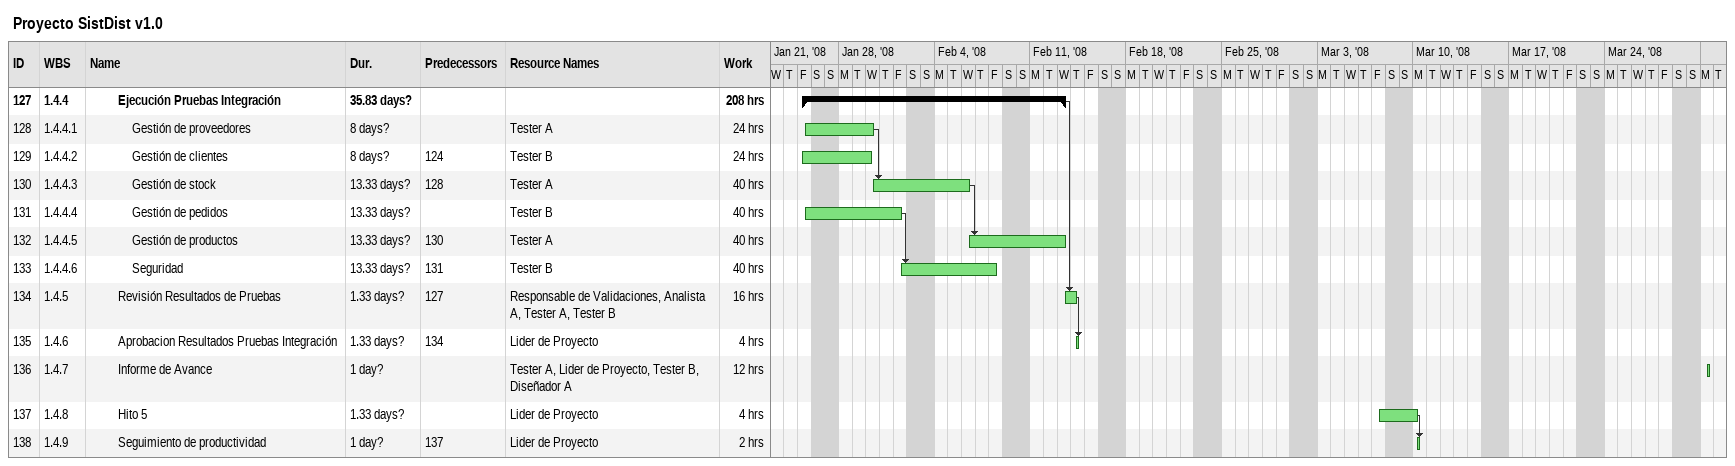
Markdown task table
Proyecto SistDist v1.0

| ID | WBS | Task | Duration | Start | Finish | Predecessors | Resources | Work (h) |
|---|---|---|---|---|---|---|---|---|
| 127 | 1.4.4 | **Ejecución Pruebas Integración** | 35.83d? | 2008-01-25 | 2008-02-13 |  |  | 208 |
| 128 | 1.4.4.1 | Gestión de proveedores | 8d? | 2008-01-25 | 2008-01-30 |  | Tester A | 24 |
| 129 | 1.4.4.2 | Gestión de clientes | 8d? | 2008-01-25 | 2008-01-30 | 124 | Tester B | 24 |
| 130 | 1.4.4.3 | Gestión de stock | 13.33d? | 2008-01-30 | 2008-02-06 | 128 | Tester A | 40 |
| 131 | 1.4.4.4 | Gestión de pedidos | 13.33d? | 2008-01-25 | 2008-02-01 |  | Tester B | 40 |
| 132 | 1.4.4.5 | Gestión de productos | 13.33d? | 2008-02-06 | 2008-02-13 | 130 | Tester A | 40 |
| 133 | 1.4.4.6 | Seguridad | 13.33d? | 2008-02-01 | 2008-02-08 | 131 | Tester B | 40 |
| 134 | 1.4.5 | Revisión Resultados de Pruebas | 1.33d? | 2008-02-13 | 2008-02-14 | 127 | Responsable de Validaciones, Analista A, Tester A, Tester B | 16 |
| 135 | 1.4.6 | Aprobacion Resultados Pruebas Integración | 1.33d? | 2008-02-14 | 2008-02-14 | 134 | Lider de Proyecto | 4 |
| 136 | 1.4.7 | Informe de Avance | 1d? | 2008-03-31 | 2008-03-31 |  | Tester A, Lider de Proyecto, Tester B, Diseñador A | 12 |
| 137 | 1.4.8 | Hito 5 | 1.33d? | 2008-03-07 | 2008-03-10 |  | Lider de Proyecto | 4 |
| 138 | 1.4.9 | Seguimiento de productividad | 1d? | 2008-03-10 | 2008-03-10 | 137 | Lider de Proyecto | 2 |
